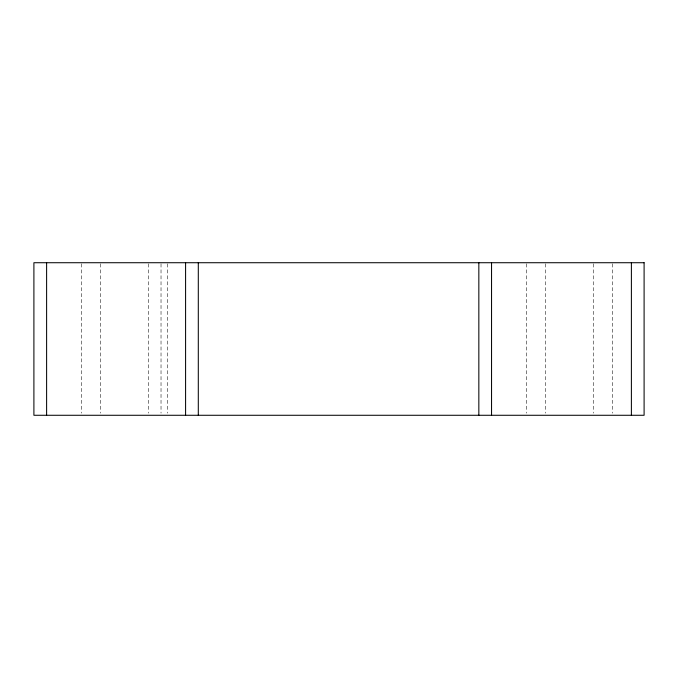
<?xml version="1.0" encoding="UTF-8"?>
<svg xmlns="http://www.w3.org/2000/svg" width="678" height="678" viewBox="0 0 678 678"><rect width="100%" height="100%" fill="white"/><g stroke="black" fill="none" stroke-linecap="round" stroke-linejoin="round"><path stroke-width="0.51" stroke-dasharray="3.39 2.54" d="M612.319 263.784L612.319 413.156M593.25 263.784L593.25 413.156M545.578 263.784L545.578 413.156M526.509 263.784L526.509 413.156M167.381 263.784L167.381 413.156M161.025 263.784L161.025 413.156M148.312 263.784L148.312 413.156M100.641 263.784L100.641 413.156M81.572 263.784L81.572 413.156"/><path stroke-width="1.02" d="M631.388 262.725L631.388 415.275M491.55 262.725L491.55 415.275M478.838 262.725L478.838 415.275M198.298 262.725L198.298 415.275M185.586 262.725L185.586 415.275M46.613 262.725L46.613 415.275M644.1 262.725L33.9 262.725L33.9 415.275L644.1 415.275L644.1 262.725"/></g></svg>
